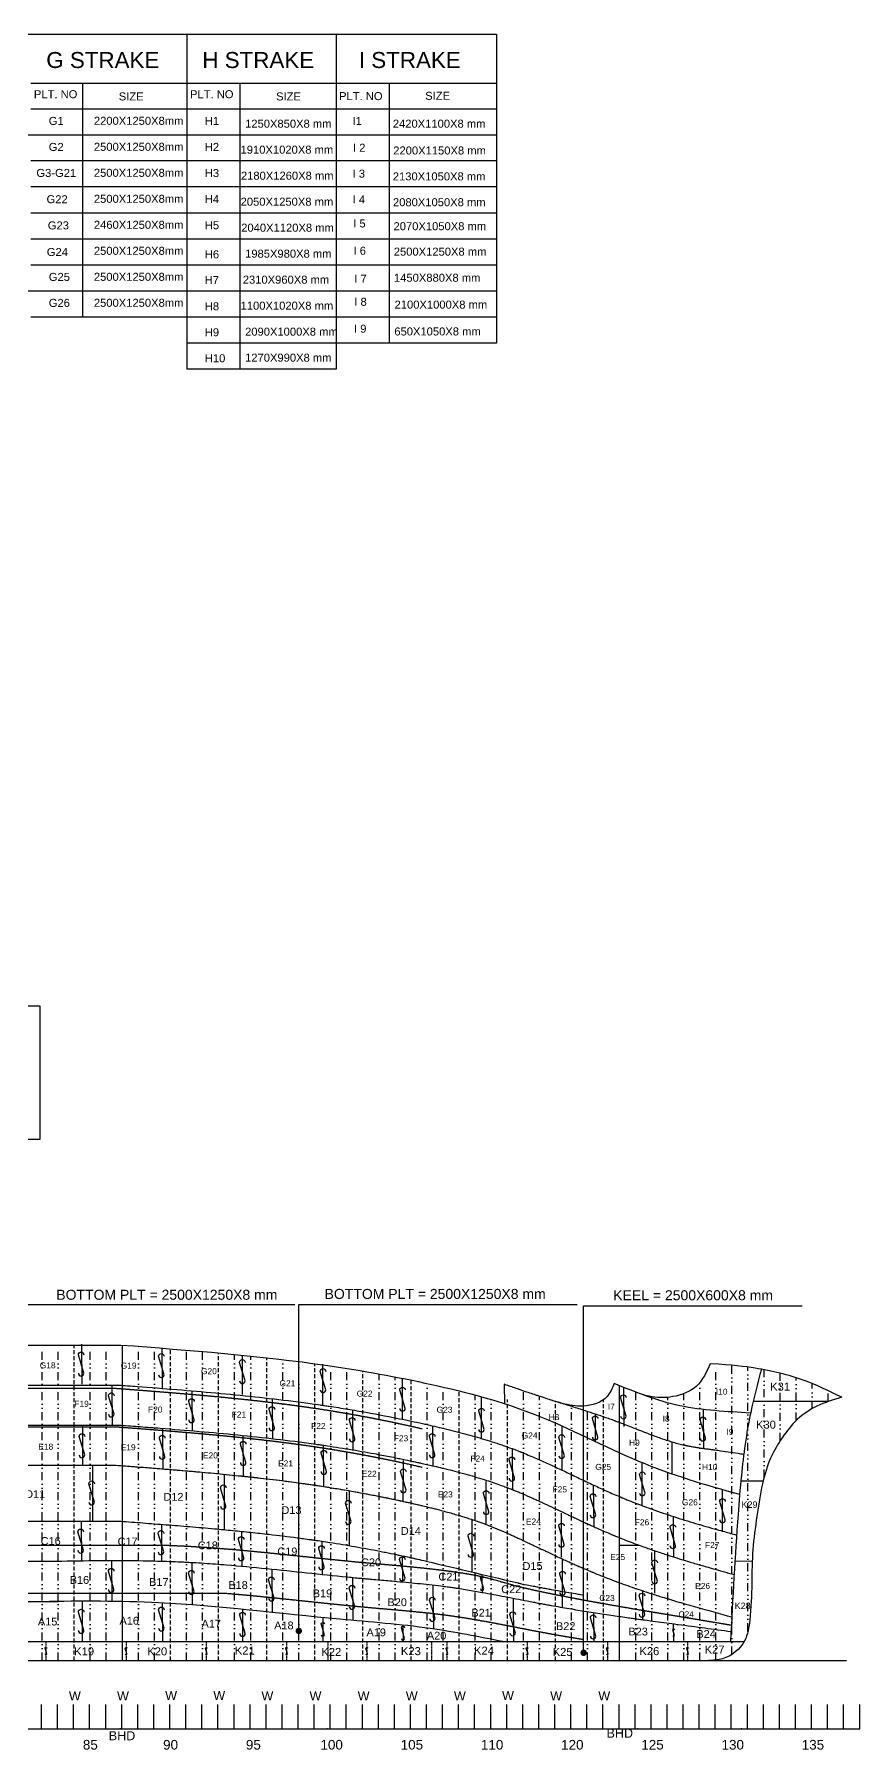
# Model space of a CAD drawing. Header units: millimetres. Extents: x 29415 to 99691, y 11694 to 66770.
# Drawn here: x 73967 to 99691, y 11694 to 65196 of the extents above; entities that cross this region are included whole.
import ezdxf

# ---------------------------------------------------------------- set-up
doc = ezdxf.new("R2010")
doc.units = ezdxf.units.MM
doc.header["$LTSCALE"] = 5
doc.header["$MEASUREMENT"] = 0
doc.linetypes.add('DIVIDE', pattern=[1.25, 0.5, -0.25, 0, -0.25, 0, -0.25])
doc.linetypes.add('HIDDEN', pattern=[0.375, 0.25, -0.125])
for name, color, linetype in [('BHD', 12, 'Continuous'), ('Dim', 7, 'Continuous'), ('frame', 150, 'Continuous'), ('Keelson and Stringer', 200, 'Continuous'), ('Plate', 3, 'Continuous'), ('Webframe', 6, 'HIDDEN'), ('Welding Lines', 4, 'Continuous')]:
    doc.layers.add(name, color=color, linetype=linetype)
doc.styles.get("Standard").update_dxf_attribs({"font": 'arial.ttf'})
doc.dimstyles.get("Standard").update_dxf_attribs({"dimtxt": 150, "dimasz": 0.18, "dimexe": 0.18, "dimexo": 0.0625, "dimgap": 0.09, "dimtad": 0, "dimtih": 1, "dimtoh": 1, "dimdec": 4, "dimzin": 0, "dimdsep": 46, "dimtxsty": 'Standard', "dimcen": 0.09, "dimadec": 0, "dimazin": 0, "dimtfac": 1, "dimtdec": 4, "dimtofl": 0, "dimtmove": 0, "dimatfit": 3, "dimfxl": 1, "dimtolj": 1, "dimtzin": 0, "dimarcsym": 0})

msp = doc.modelspace()

# ---------------------------------------------------------------- linework, layer by layer
at = {"color": 3, "linetype": 'HIDDEN'}
msp.add_line((50839, 16321), (74710, 16321), dxfattribs=at)
at = {"color": 7, "true_color": 0xffffff}
for p, q in [((74191, 12349), (74191, 13108)), ((74691, 12349), (74691, 13108)), ((75191, 12349), (75191, 13108)), ((75691, 12349), (75691, 13108)), ((76191, 12349), (76191, 13108)), ((76691, 12349), (76691, 13108)), ((77191, 12349), (77191, 13108)), ((77691, 12349), (77691, 13108)), ((78191, 12349), (78191, 13108)), ((78691, 12349), (78691, 13108)), ((79191, 12349), (79191, 13108)), ((79691, 12349), (79691, 13108)), ((80191, 12349), (80191, 13108)), ((80691, 12349), (80691, 13108)), ((81191, 12349), (81191, 13108)), ((81691, 12349), (81691, 13108)), ((82191, 12349), (82191, 13108)), ((82691, 12349), (82691, 13108)), ((83191, 12349), (83191, 13108)), ((83691, 12349), (83691, 13108)), ((84191, 12349), (84191, 13108)), ((84691, 12349), (84691, 13108)), ((85191, 12349), (85191, 13108)), ((85691, 12349), (85691, 13108)), ((86191, 12349), (86191, 13108)), ((86691, 12349), (86691, 13108)), ((87191, 12349), (87191, 13108)), ((87691, 12349), (87691, 13108)), ((88191, 12349), (88191, 13108)), ((88691, 12349), (88691, 13108)), ((89191, 12349), (89191, 13108)), ((89691, 12349), (89691, 13108)), ((90191, 12349), (90191, 13108)), ((90691, 12349), (90691, 13108)), ((91191, 12349), (91191, 13108)), ((91691, 12349), (91691, 13108)), ((92191, 12349), (92191, 13108)), ((92691, 12349), (92691, 13108)), ((93191, 12349), (93191, 13108)), ((93691, 12349), (93691, 13108)), ((94191, 12349), (94191, 13108)), ((94691, 12349), (94691, 13108)), ((95191, 12349), (95191, 13108)), ((95691, 12349), (95691, 13108)), ((96191, 12349), (96191, 13108)), ((96691, 12349), (96691, 13108)), ((97191, 12349), (97191, 13108)), ((97691, 12349), (97691, 13108)), ((98191, 12349), (98191, 13108)), ((98691, 12349), (98691, 13108)), ((99191, 12349), (99191, 13108)), ((99691, 12349), (99691, 13108)), ((30191, 12349), (99691, 12349))]:
    msp.add_line(p, q, dxfattribs=at)
for p in [(76640, 12349), (83095, 12349), (92777, 12349), (96005, 12349)]:
    msp.add_point(p, dxfattribs=at)
at = {"layer": 'BHD', "ltscale": 100}
for p, q in [((76710, 14471), (76710, 24312)), ((92210, 14471), (92210, 23048))]:
    msp.add_line(p, q, dxfattribs=at)
at = {"layer": 'Dim', "linetype": 'ByBlock', "ltscale": 5}
for p, q in [((41503, 65196), (88033, 65196)), ((78719, 65196), (78719, 54757)), ((78719, 65196), (78719, 60434)), ((83376, 65196), (83376, 56379)), ((83376, 65196), (83376, 54757)), ((83376, 65196), (83376, 60434)), ((83376, 65196), (88367, 65196)), ((88367, 65196), (88373, 55568)), ((73856, 63677), (78719, 63677)), ((75470, 63677), (75470, 56379)), ((78719, 63677), (88368, 63677)), ((80373, 63677), (80373, 54757)), ((85030, 63677), (85030, 55568)), ((78719, 62866), (73856, 62866)), ((88368, 62866), (78719, 62866)), ((88369, 62055), (69199, 62055)), ((78719, 61245), (73856, 61245)), ((88369, 61245), (78719, 61245)), ((78719, 60434), (73856, 60434)), ((88370, 60434), (78719, 60434)), ((78719, 59623), (73856, 59623)), ((88370, 59623), (78719, 59623)), ((78719, 58812), (73856, 58812)), ((88371, 58812), (78719, 58812)), ((78719, 58001), (73856, 58001)), ((88371, 58001), (78719, 58001)), ((88372, 57190), (69199, 57190)), ((78719, 56379), (73856, 56379)), ((88372, 56379), (78719, 56379)), ((88373, 55568), (78719, 55568)), ((83376, 54757), (78719, 54757))]:
    msp.add_line(p, q, dxfattribs=at)
at = {"layer": 'Dim'}
msp.add_lwpolyline([(67102, 30734), (74146, 30734), (74146, 34888), (67102, 34888)], close=True, dxfattribs=at)
at = {"layer": 'frame', "linetype": 'DIVIDE', "ltscale": 100}
for p, q in [((74210, 14471), (74210, 24316)), ((74710, 14471), (74710, 24316)), ((75710, 14471), (75710, 24316)), ((76210, 14471), (76210, 24316)), ((77210, 14471), (77210, 24274)), ((77710, 14471), (77710, 24236)), ((78710, 14471), (78710, 24156)), ((79210, 14471), (79210, 24113)), ((80210, 14471), (80210, 24022)), ((80710, 14471), (80710, 23972)), ((81710, 14471), (81710, 23861)), ((82210, 14471), (82210, 23800)), ((83210, 14471), (83210, 23662)), ((83710, 14471), (83710, 23585)), ((95210, 14471), (95210, 23718)), ((95710, 14663), (95710, 23682)), ((96210, 15385), (96210, 23627)), ((96710, 20185), (96710, 23545)), ((84710, 14471), (84710, 23415)), ((85210, 14471), (85210, 23321)), ((86210, 14471), (86210, 23115)), ((94710, 14471), (94710, 23148)), ((97210, 21322), (97210, 23437)), ((97710, 21960), (97710, 23295)), ((98210, 22329), (98210, 23112)), ((86710, 14471), (86710, 23003)), ((87710, 14471), (87710, 22755)), ((88210, 14471), (88210, 22614)), ((89210, 14471), (89210, 22885)), ((89710, 14471), (89710, 22715)), ((90710, 14471), (90710, 22554)), ((92710, 14471), (92710, 22847)), ((93210, 14471), (93210, 22702)), ((93710, 14471), (93710, 22685)), ((94210, 14471), (94210, 22799)), ((98710, 22549), (98710, 22891)), ((91210, 14471), (91210, 22423))]:
    msp.add_line(p, q, dxfattribs=at)
at = {"layer": 'frame', "linetype": 'DIVIDE'}
for p, q in [((74327, 15071), (74327, 14471)), ((76827, 15071), (76827, 14471)), ((79327, 15071), (79327, 14471)), ((81827, 15071), (81827, 14471)), ((83114, 15071), (83114, 14471)), ((84327, 15071), (84327, 14471)), ((86341, 15071), (86341, 14471)), ((86827, 15071), (86827, 14471)), ((89327, 15071), (89327, 14471)), ((91827, 15071), (91827, 14471)), ((94327, 15071), (94327, 14471))]:
    msp.add_line(p, q, dxfattribs=at)
at = {"layer": 'Keelson and Stringer', "linetype": 'HIDDEN'}
for p, q in [((50839, 22966), (76517, 22966)), ((50839, 21766), (76517, 21766)), ((41156, 18071), (78077, 18071)), ((41156, 16571), (79977, 16571))]:
    msp.add_line(p, q, dxfattribs=at)
for points, knots in [([(76517, 22966), (76709, 22951), (76900, 22937), (77328, 22904), (77564, 22886), (78034, 22848), (78269, 22829), (78762, 22788), (79022, 22766), (79538, 22719), (79794, 22695), (80304, 22644), (80558, 22618), (80944, 22575), (81077, 22560), (81344, 22528), (81477, 22512), (81809, 22471), (82008, 22445), (82287, 22406), (82367, 22395), (82527, 22372), (82607, 22360), (82767, 22337), (82847, 22325), (83086, 22288), (83245, 22262), (83707, 22185), (84008, 22132), (84376, 22063), (84442, 22050), (84640, 22011), (84772, 21985), (84949, 21949), (84993, 21940), (85127, 21912), (85216, 21893), (85349, 21865), (85393, 21855), (85464, 21840), (85491, 21834), (85533, 21825), (85548, 21821), (85602, 21809), (85641, 21801), (85720, 21783), (85759, 21774), (85884, 21746), (85969, 21726), (86053, 21706)], [142.090261, 142.090261, 142.090261, 142.090261, 719.789115, 719.789115, 1439.57823, 1439.57823, 2159.367345, 2159.367345, 2965.600315, 2965.600315, 3771.833286, 3771.833286, 4578.066256, 4578.066256, 5007.261547, 5007.261547, 5436.456837, 5436.456837, 6085.753688, 6085.753688, 6349.34364, 6349.34364, 6612.933593, 6612.933593, 6876.523545, 6876.523545, 7403.70345, 7403.70345, 8405.137642, 8405.137642, 8625.4585, 8625.4585, 9066.100216, 9066.100216, 9214.874784, 9214.874784, 9512.423922, 9512.423922, 9659.145731, 9659.145731, 9750.837348, 9750.837348, 9799.482292, 9799.482292, 9932.898391, 9932.898391, 10066.314491, 10066.314491, 10358.320004, 10358.320004, 10358.320004, 10358.320004]), ([(76517, 21766), (76709, 21751), (76900, 21737), (77328, 21704), (77564, 21686), (78034, 21648), (78269, 21629), (78762, 21588), (79022, 21566), (79538, 21519), (79794, 21495), (80304, 21444), (80558, 21418), (80944, 21375), (81077, 21360), (81344, 21328), (81477, 21312), (81809, 21271), (82008, 21245), (82287, 21206), (82367, 21195), (82527, 21172), (82607, 21160), (82767, 21137), (82847, 21125), (83086, 21088), (83245, 21062), (83707, 20985), (84008, 20932), (84376, 20863), (84442, 20850), (84640, 20811), (84772, 20785), (84949, 20749), (84993, 20740), (85127, 20712), (85216, 20693), (85349, 20665), (85393, 20655), (85464, 20640), (85491, 20634), (85533, 20625), (85548, 20621), (85602, 20609), (85641, 20601), (85720, 20583), (85759, 20574), (85884, 20546), (85969, 20526), (86053, 20506)], [142.090261, 142.090261, 142.090261, 142.090261, 719.789115, 719.789115, 1439.57823, 1439.57823, 2159.367345, 2159.367345, 2965.600315, 2965.600315, 3771.833286, 3771.833286, 4578.066256, 4578.066256, 5007.261547, 5007.261547, 5436.456837, 5436.456837, 6085.753688, 6085.753688, 6349.34364, 6349.34364, 6612.933593, 6612.933593, 6876.523545, 6876.523545, 7403.70345, 7403.70345, 8405.137642, 8405.137642, 8625.4585, 8625.4585, 9066.100216, 9066.100216, 9214.874784, 9214.874784, 9512.423922, 9512.423922, 9659.145731, 9659.145731, 9750.837348, 9750.837348, 9799.482292, 9799.482292, 9932.898391, 9932.898391, 10066.314491, 10066.314491, 10358.320004, 10358.320004, 10358.320004, 10358.320004]), ([(78077, 18071), (78203, 18066), (78329, 18061), (78492, 18054), (78530, 18052), (78597, 18049), (78626, 18048), (78684, 18045), (78713, 18043), (78800, 18039), (78858, 18036), (79032, 18026), (79147, 18018), (79495, 17995), (79727, 17977), (80375, 17924), (80792, 17884), (81626, 17800), (82045, 17756), (82883, 17667), (83303, 17623), (83806, 17573), (83887, 17565), (84035, 17551), (84100, 17545), (84187, 17537), (84208, 17535), (84250, 17531), (84271, 17529), (84335, 17524), (84377, 17520), (84504, 17508), (84588, 17501), (84841, 17479), (85009, 17464), (85423, 17428), (85668, 17405), (86156, 17356), (86398, 17330), (86703, 17292), (86767, 17284), (86886, 17268), (86941, 17260), (87015, 17250), (87186, 17225), (87073, 17241), (87093, 17239), (87137, 17232), (87161, 17228), (87186, 17225), (87186, 17225), (87186, 17225), (87186, 17225), (87615, 17160), (88045, 17095), (89788, 16552), (94069, 15854), (95692, 15581)], [33097.751103, 33097.751103, 33097.751103, 33097.751103, 33489.267192, 33489.267192, 33608.048804, 33608.048804, 33698.346215, 33698.346215, 33788.643626, 33788.643626, 33969.238448, 33969.238448, 34330.428092, 34330.428092, 35052.80738, 35052.80738, 36346.975578, 36346.975578, 37641.143777, 37641.143777, 38935.311976, 38935.311976, 39186.723138, 39186.723138, 39387.444756, 39387.444756, 39452.341046, 39452.341046, 39517.237335, 39517.237335, 39647.029914, 39647.029914, 39906.615071, 39906.615071, 40425.785386, 40425.785386, 41186.481395, 41186.481395, 41947.177404, 41947.177404, 42148.436563, 42148.436563, 42322.532002, 42322.532002, 42384.13565, 42384.13565, 42445.739298, 42445.739298, 42523.37881, 42523.37881, 42523.37881, 42523.378854, 42523.378854, 42523.378854, 43884.302124, 44965.476288, 45105.645225, 45105.645225, 45105.645225, 45105.645225]), ([(79977, 16571), (80387, 16537), (80798, 16498), (81626, 16414), (82045, 16370), (82883, 16281), (83303, 16237), (83806, 16187), (83887, 16179), (84035, 16165), (84100, 16159), (84187, 16151), (84208, 16149), (84250, 16145), (84271, 16143), (84335, 16137), (84377, 16134), (84504, 16122), (84588, 16115), (84841, 16093), (85009, 16078), (85423, 16042), (85668, 16019), (86156, 15970), (86398, 15944), (86703, 15906), (86767, 15898), (86886, 15882), (86941, 15874), (87015, 15864), (87035, 15861), (87073, 15855), (87093, 15852), (87151, 15844), (87190, 15838), (87307, 15820), (87384, 15808), (87618, 15770), (87774, 15742), (88162, 15673), (88394, 15629), (88860, 15539), (89093, 15493), (89391, 15435), (89455, 15423), (89567, 15401), (89615, 15392), (89711, 15374), (89758, 15365), (89829, 15352), (89852, 15348), (89897, 15339), (89920, 15335), (89989, 15322), (90035, 15314), (90172, 15289), (90264, 15273), (90539, 15225), (90722, 15194), (90966, 15153), (91027, 15143), (91088, 15134)], [35071.647615, 35071.647615, 35071.647615, 35071.647615, 36346.975578, 36346.975578, 37641.143777, 37641.143777, 38935.311976, 38935.311976, 39186.723138, 39186.723138, 39387.444756, 39387.444756, 39452.341046, 39452.341046, 39517.237335, 39517.237335, 39647.029914, 39647.029914, 39906.615071, 39906.615071, 40425.785386, 40425.785386, 41186.481395, 41186.481395, 41947.177404, 41947.177404, 42148.436563, 42148.436563, 42322.532002, 42322.532002, 42384.13565, 42384.13565, 42445.739298, 42445.739298, 42568.946594, 42568.946594, 42815.361187, 42815.361187, 43308.190373, 43308.190373, 44039.039069, 44039.039069, 44769.887765, 44769.887765, 44968.210625, 44968.210625, 45117.490689, 45117.490689, 45265.095173, 45265.095173, 45336.011195, 45336.011195, 45406.927217, 45406.927217, 45548.759261, 45548.759261, 45832.42335, 45832.42335, 46399.751527, 46399.751527, 46587.463585, 46587.463585, 46587.463585, 46587.463585])]:
    msp.add_open_spline(points, degree=3, knots=knots, dxfattribs=at)
at = {"layer": 'Keelson and Stringer', "color": 3}
msp.add_open_spline([(74210, 16321), (75422, 16339), (78522, 16358), (82542, 15819), (86138, 15563), (87819, 15223), (88572, 15077)], degree=3, knots=[29909.441592, 29909.441592, 29909.441592, 29909.441592, 33633.901924, 39444.147822, 42351.933315, 44708.065803, 44708.065803, 44708.065803, 44708.065803], dxfattribs=at)
at = {"layer": 'Plate'}
for p, q in [((50839, 24316), (76659, 24316)), ((50839, 23066), (76659, 23066)), ((50841, 23067), (74712, 23067)), ((98710, 22549), (96368, 22549)), ((50839, 21816), (76659, 21816)), ((50841, 21817), (74712, 21817)), ((50839, 20566), (76517, 20566)), ((96680, 20066), (95987, 20068)), ((50839, 18821), (76659, 18821)), ((92210, 18071), (92819, 18071)), ((50839, 17571), (74710, 17571)), ((96342, 17566), (95803, 17569)), ((41156, 15071), (96092, 15071)), ((41156, 14471), (99279, 14471))]:
    msp.add_line(p, q, dxfattribs=at)
at = {"layer": 'Plate', "ltscale": 100}
for p, q in [((88611, 23089), (88623, 22487)), ((75783, 18885), (75783, 18821))]:
    msp.add_line(p, q, dxfattribs=at)
at = {"layer": 'Plate'}
for points, knots in [([(76659, 24316), (78818, 24152), (82068, 23905), (86373, 23122), (89676, 22261), (92696, 20605), (94901, 19947), (95950, 19660)], [0, 0, 0, 0, 6486.631995, 9767.5603, 13128.0888, 16668.376324, 20024.59342, 20024.59342, 20024.59342, 20024.59342]), ([(99138, 22686), (98750, 22874), (97889, 23290), (96613, 23590), (95749, 23687), (95035, 23729)], [0, 0, 0, 0, 1292.269791, 2862.804966, 3898.672143, 3898.672143, 3898.672143, 3898.672143]), ([(99138, 22686), (98750, 22874), (97889, 23290), (96613, 23590), (95749, 23687), (95035, 23729)], [0, 0, 0, 0, 1292.269791, 2862.804966, 3898.672143, 3898.672143, 3898.672143, 3898.672143]), ([(96630, 23560), (96507, 23114), (96216, 22018), (96013, 20463), (95829, 18179), (95735, 16410), (95665, 15071)], [376.700765, 376.700765, 376.700765, 376.700765, 1762.974289, 3778.411513, 5065.684034, 9089.999296, 9089.999296, 9089.999296, 9089.999296]), ([(76564, 23070), (76770, 23054), (76975, 23038), (77590, 22991), (77999, 22960), (78814, 22893), (79220, 22858), (80030, 22784), (80433, 22745), (81237, 22659), (81638, 22612), (82147, 22548), (82257, 22533), (82453, 22507), (82539, 22495), (82708, 22472), (82789, 22460), (82919, 22441), (82967, 22434), (83062, 22420), (83110, 22413), (83254, 22391), (83350, 22377), (83637, 22331), (83828, 22300), (84401, 22202), (84782, 22132), (85289, 22031), (85415, 22006), (85599, 21967), (85658, 21955), (85833, 21918), (85949, 21893), (86091, 21862), (86116, 21856), (86166, 21845), (86191, 21839), (86266, 21823), (86316, 21811), (86465, 21777), (86564, 21754), (86877, 21679), (87090, 21626), (87512, 21514), (87720, 21456), (88131, 21333), (88334, 21268), (88589, 21180), (88643, 21161), (88805, 21104), (88913, 21064), (89035, 21017), (89051, 21011), (89078, 21000), (89089, 20996), (89109, 20988), (89117, 20985), (89135, 20978), (89144, 20974), (89170, 20964), (89187, 20957), (89240, 20936), (89275, 20921), (89380, 20878), (89451, 20848), (89645, 20765), (89770, 20710), (90020, 20596), (90146, 20538), (90401, 20419), (90529, 20358), (90789, 20235), (90920, 20173), (91184, 20048), (91318, 19985), (91589, 19859), (91726, 19797), (92004, 19674), (92145, 19613), (92298, 19549), (92307, 19545), (92337, 19533), (92356, 19525), (92416, 19500), (92457, 19484), (92578, 19435), (92658, 19403), (92901, 19310), (93063, 19250), (93449, 19111), (93674, 19035), (94124, 18890), (94348, 18820), (94796, 18686), (95020, 18622), (95321, 18537), (95400, 18515), (95478, 18494), (95478, 18494), (95478, 18494), (95478, 18494), (95604, 18459), (95730, 18424), (95855, 18389)], [0, 0, 0, 0, 617.523171, 617.523171, 1852.569512, 1852.569512, 3087.615853, 3087.615853, 4322.662195, 4322.662195, 5557.708536, 5557.708536, 5898.664638, 5898.664638, 6167.3802, 6167.3802, 6421.435893, 6421.435893, 6570.913972, 6570.913972, 6720.392051, 6720.392051, 7019.34821, 7019.34821, 7617.260527, 7617.260527, 8813.085161, 8813.085161, 9209.370296, 9209.370296, 9393.29432, 9393.29432, 9761.142369, 9761.142369, 9840.125209, 9840.125209, 9919.10805, 9919.10805, 10077.073731, 10077.073731, 10393.005094, 10393.005094, 11080.944641, 11080.944641, 11768.884189, 11768.884189, 12456.823736, 12456.823736, 12644.549144, 12644.549144, 13019.999959, 13019.999959, 13076.846371, 13076.846371, 13114.958539, 13114.958539, 13145.947186, 13145.947186, 13176.935832, 13176.935832, 13238.913126, 13238.913126, 13362.867713, 13362.867713, 13610.776888, 13610.776888, 14043.323853, 14043.323853, 14475.870817, 14475.870817, 14908.417782, 14908.417782, 15340.964747, 15340.964747, 15773.511712, 15773.511712, 16206.058677, 16206.058677, 16638.605642, 16638.605642, 16668.142926, 16668.142926, 16727.217494, 16727.217494, 16848.952734, 16848.952734, 17092.423214, 17092.423214, 17579.364175, 17579.364175, 18255.510713, 18255.510713, 18931.657251, 18931.657251, 19607.803789, 19607.803789, 19846.139752, 19846.139752, 19846.139752, 19846.139775, 19846.139775, 19846.139775, 20228.774364, 20228.774364, 20228.774364, 20228.774364]), ([(96078, 20904), (96019, 20912), (95960, 20920), (95799, 20944), (95695, 20959), (95486, 20990), (95380, 21005), (95241, 21025), (95209, 21030), (95162, 21036), (95147, 21038), (95126, 21041), (95120, 21042), (95102, 21045), (95090, 21046), (95065, 21050), (95053, 21051), (95017, 21056), (94993, 21059), (94922, 21069), (94875, 21075), (94784, 21088), (94740, 21094), (94652, 21107), (94609, 21113), (94526, 21127), (94485, 21133), (94405, 21147), (94366, 21155), (94319, 21164), (94309, 21166), (94296, 21169), (94293, 21170), (94286, 21171), (94283, 21172), (94273, 21174), (94266, 21175), (94246, 21180), (94232, 21183), (94192, 21192), (94164, 21198), (94082, 21218), (94027, 21233), (93915, 21264), (93859, 21281), (93745, 21316), (93687, 21335), (93571, 21374), (93512, 21394), (93393, 21437), (93333, 21459), (93192, 21511), (93110, 21543), (92944, 21607), (92860, 21640), (92689, 21708), (92602, 21742), (92426, 21811), (92337, 21845), (92217, 21891), (92187, 21902), (92141, 21920), (92123, 21926), (92099, 21935), (92092, 21937), (92079, 21942), (92072, 21945), (92051, 21952), (92038, 21957), (91997, 21972), (91970, 21982), (91889, 22011), (91835, 22030), (91674, 22086), (91566, 22123), (91353, 22193), (91247, 22228), (91002, 22306), (90864, 22350), (90589, 22436), (90454, 22478), (90184, 22562), (90051, 22604), (89881, 22659), (89842, 22672), (89781, 22692), (89759, 22699), (89722, 22711), (89707, 22716), (89676, 22727), (89660, 22732), (89614, 22747), (89583, 22758), (89489, 22789), (89427, 22810), (89252, 22870), (89139, 22909), (88911, 22988), (88795, 23027), (88655, 23075), (88632, 23082), (88609, 23090)], [717.585594, 717.585594, 717.585594, 717.585594, 903.232682, 903.232682, 1220.177942, 1220.177942, 1537.123202, 1537.123202, 1630.531123, 1630.531123, 1674.279373, 1674.279373, 1692.151072, 1692.151072, 1727.89447, 1727.89447, 1763.637868, 1763.637868, 1835.124664, 1835.124664, 1978.098256, 1978.098256, 2121.071847, 2121.071847, 2264.045439, 2264.045439, 2407.019031, 2407.019031, 2549.992623, 2549.992623, 2586.464387, 2586.464387, 2599.376558, 2599.376558, 2612.288729, 2612.288729, 2638.11307, 2638.11307, 2689.761753, 2689.761753, 2793.059119, 2793.059119, 2999.653851, 2999.653851, 3206.248583, 3206.248583, 3412.843315, 3412.843315, 3619.438047, 3619.438047, 3826.032779, 3826.032779, 4101.653982, 4101.653982, 4377.275184, 4377.275184, 4652.896386, 4652.896386, 4928.517588, 4928.517588, 5016.957734, 5016.957734, 5069.034605, 5069.034605, 5089.267555, 5089.267555, 5109.500505, 5109.500505, 5149.966406, 5149.966406, 5230.898207, 5230.898207, 5392.761809, 5392.761809, 5716.489013, 5716.489013, 6040.216217, 6040.216217, 6468.148945, 6468.148945, 6896.081673, 6896.081673, 7324.014401, 7324.014401, 7450.633048, 7450.633048, 7522.505222, 7522.505222, 7573.224779, 7573.224779, 7623.944336, 7623.944336, 7725.383451, 7725.383451, 7928.261679, 7928.261679, 8287.492767, 8287.492767, 8646.723854, 8646.723854, 8717.420308, 8717.420308, 8717.420308, 8717.420308]), ([(96288, 22190), (95545, 22243), (94077, 22294), (92707, 22839), (92038, 23120)], [1417.863682, 1417.863682, 1417.863682, 1417.863682, 3636.435723, 5798.124949, 5798.124949, 5798.124949, 5798.124949]), ([(76659, 21816), (76865, 21800), (77070, 21785), (77480, 21753), (77685, 21738), (78296, 21690), (78702, 21657), (79508, 21587), (79909, 21551), (80705, 21472), (81101, 21430), (81887, 21338), (82277, 21289), (82723, 21227), (82782, 21218), (82891, 21203), (82941, 21195), (83122, 21169), (83253, 21149), (83516, 21108), (83646, 21087), (84039, 21022), (84300, 20976), (84640, 20913), (84720, 20898), (84959, 20853), (85118, 20822), (85331, 20778), (85385, 20767), (85548, 20734), (85656, 20711), (85812, 20677), (85859, 20667), (85926, 20652), (85946, 20648), (85982, 20640), (85998, 20637), (86044, 20627), (86075, 20620), (86136, 20606), (86167, 20599), (86259, 20578), (86320, 20564), (86540, 20513), (86698, 20475), (86952, 20412), (87049, 20387), (87250, 20334), (87354, 20305), (87561, 20247), (87663, 20218), (87865, 20157), (87965, 20126), (88219, 20044), (88372, 19992), (88547, 19929), (88572, 19920), (88646, 19892), (88695, 19874), (88764, 19847), (88784, 19840), (88813, 19828), (88821, 19825), (88838, 19819), (88846, 19815), (88863, 19809), (88871, 19806), (88887, 19799), (88895, 19796), (88920, 19786), (88937, 19779), (88997, 19755), (89042, 19736), (89123, 19702), (89160, 19687), (89231, 19656), (89265, 19642), (89334, 19612), (89368, 19597), (89447, 19562), (89492, 19542), (89576, 19504), (89616, 19486), (89696, 19449), (89737, 19430), (89830, 19387), (89882, 19363), (90035, 19291), (90137, 19243), (90298, 19167), (90356, 19140), (90472, 19084), (90531, 19056), (90630, 19009), (90671, 18990), (90753, 18951), (90794, 18932), (90918, 18874), (91001, 18834), (91134, 18773), (91181, 18751), (91278, 18707), (91326, 18685), (91426, 18640), (91477, 18617), (91589, 18567), (91650, 18540), (91773, 18487), (91835, 18460), (91925, 18422), (91952, 18410), (91991, 18394), (92002, 18390), (92024, 18381), (92035, 18376), (92057, 18367), (92068, 18362), (92101, 18349), (92123, 18340), (92214, 18303), (92283, 18275), (92519, 18182), (92686, 18119), (92981, 18011), (93109, 17966), (93365, 17878), (93493, 17835), (93720, 17760), (93820, 17728), (94019, 17665), (94118, 17635), (94343, 17566), (94469, 17529), (94719, 17455), (94843, 17419), (95008, 17373), (95049, 17361), (95090, 17350), (95090, 17350), (95090, 17350), (95090, 17350), (95320, 17285), (95549, 17221), (95779, 17156)], [0, 0, 0, 0, 619.054172, 619.054172, 1238.108345, 1238.108345, 2476.21669, 2476.21669, 3714.325035, 3714.325035, 4952.43338, 4952.43338, 6190.541725, 6190.541725, 6378.766588, 6378.766588, 6538.870755, 6538.870755, 6959.734818, 6959.734818, 7380.598881, 7380.598881, 8222.327007, 8222.327007, 8479.413782, 8479.413782, 8993.587334, 8993.587334, 9169.378199, 9169.378199, 9520.959931, 9520.959931, 9674.668381, 9674.668381, 9739.629004, 9739.629004, 9790.436685, 9790.436685, 9890.733282, 9890.733282, 9991.029879, 9991.029879, 10191.623072, 10191.623072, 10720.671821, 10720.671821, 11051.967951, 11051.967951, 11415.183117, 11415.183117, 11778.398282, 11778.398282, 12141.613447, 12141.613447, 12714.795258, 12714.795258, 12809.664193, 12809.664193, 12999.402065, 12999.402065, 13079.023, 13079.023, 13111.922144, 13111.922144, 13144.117152, 13144.117152, 13176.312161, 13176.312161, 13208.507169, 13208.507169, 13272.897185, 13272.897185, 13444.697071, 13444.697071, 13584.444687, 13584.444687, 13712.554447, 13712.554447, 13840.664207, 13840.664207, 14004.144239, 14004.144239, 14148.589248, 14148.589248, 14293.034258, 14293.034258, 14477.715733, 14477.715733, 14828.032874, 14828.032874, 15021.312737, 15021.312737, 15214.592601, 15214.592601, 15346.112581, 15346.112581, 15477.63256, 15477.63256, 15740.67252, 15740.67252, 15887.54193, 15887.54193, 16034.411339, 16034.411339, 16187.457745, 16187.457745, 16366.456708, 16366.456708, 16545.45567, 16545.45567, 16623.454305, 16623.454305, 16654.478338, 16654.478338, 16685.502372, 16685.502372, 16716.526405, 16716.526405, 16778.574472, 16778.574472, 16973.370581, 16973.370581, 17445.726781, 17445.726781, 17811.00585, 17811.00585, 18176.284918, 18176.284918, 18463.619742, 18463.619742, 18750.954566, 18750.954566, 19116.939401, 19116.939401, 19482.924237, 19482.924237, 19604.399366, 19604.399366, 19604.399366, 19604.399406, 19604.399406, 19604.399406, 20284.179098, 20284.179098, 20284.179098, 20284.179098]), ([(76517, 20566), (76675, 20554), (76833, 20542), (77158, 20517), (77324, 20504), (77733, 20472), (77975, 20453), (78457, 20414), (78697, 20394), (79174, 20352), (79411, 20331), (79910, 20283), (80173, 20257), (80693, 20203), (80952, 20174), (81467, 20114), (81722, 20082), (82079, 20035), (82182, 20021), (82338, 19999), (82391, 19992), (82496, 19977), (82548, 19969), (82653, 19954), (82705, 19946), (82809, 19930), (82861, 19922), (83017, 19898), (83121, 19882), (83433, 19831), (83640, 19796), (83939, 19743), (84031, 19727), (84305, 19676), (84488, 19641), (84739, 19592), (84808, 19578), (85016, 19536), (85154, 19507), (85337, 19467), (85383, 19457), (85457, 19441), (85486, 19435), (85530, 19425), (85545, 19422), (85590, 19412), (85620, 19405), (85717, 19384), (85785, 19368), (85926, 19336), (86000, 19319), (86145, 19284), (86217, 19266), (86331, 19238), (86373, 19228), (86457, 19207), (86498, 19196), (86608, 19168), (86677, 19150), (86812, 19113), (86878, 19095), (87009, 19058), (87073, 19039), (87197, 19003), (87257, 18985), (87362, 18952), (87408, 18938), (87515, 18904), (87576, 18884), (87698, 18843), (87758, 18823), (87862, 18786), (87906, 18770), (87967, 18748), (87985, 18741), (88055, 18715), (88106, 18696), (88166, 18673), (88174, 18669), (88189, 18664), (88195, 18661), (88220, 18651), (88237, 18644), (88272, 18630), (88290, 18623), (88340, 18603), (88373, 18589), (88440, 18561), (88474, 18547), (88544, 18517), (88579, 18502), (88651, 18471), (88687, 18455), (88761, 18422), (88798, 18405), (88873, 18371), (88911, 18354), (88988, 18319), (89026, 18301), (89102, 18266), (89138, 18249), (89204, 18219), (89233, 18205), (89292, 18177), (89322, 18164), (89401, 18126), (89451, 18103), (89563, 18050), (89625, 18020), (89741, 17965), (89793, 17940), (89884, 17897), (89922, 17879), (89989, 17847), (90017, 17834), (90074, 17807), (90102, 17794), (90193, 17751), (90257, 17721), (90372, 17668), (90423, 17644), (90527, 17596), (90580, 17572), (90686, 17524), (90740, 17500), (90832, 17458), (90871, 17441), (90949, 17407), (90988, 17390), (91104, 17340), (91181, 17307), (91282, 17264), (91305, 17254), (91336, 17241), (91343, 17238), (91357, 17233), (91364, 17230), (91385, 17221), (91400, 17215), (91443, 17197), (91472, 17185), (91559, 17150), (91617, 17127), (91771, 17066), (91867, 17029), (92058, 16956), (92153, 16921), (92343, 16852), (92437, 16818), (92720, 16719), (92907, 16656), (93218, 16555), (93343, 16515), (93555, 16449), (93642, 16423), (93815, 16370), (93901, 16344), (94159, 16268), (94329, 16219), (94524, 16164), (94551, 16157), (94579, 16149), (94579, 16149), (94579, 16149), (94579, 16149), (94954, 16044), (95330, 15938), (95705, 15833)], [142.089961, 142.089961, 142.089961, 142.089961, 619.415659, 619.415659, 1124.438325, 1124.438325, 1865.938795, 1865.938795, 2607.439264, 2607.439264, 3348.939734, 3348.939734, 4177.444995, 4177.444995, 5005.950255, 5005.950255, 5834.455516, 5834.455516, 6170.961797, 6170.961797, 6345.689016, 6345.689016, 6517.649694, 6517.649694, 6689.610373, 6689.610373, 6861.571052, 6861.571052, 7205.492409, 7205.492409, 7893.335124, 7893.335124, 8197.471208, 8197.471208, 8805.743374, 8805.743374, 9036.460475, 9036.460475, 9497.894675, 9497.894675, 9650.797107, 9650.797107, 9746.00117, 9746.00117, 9798.387477, 9798.387477, 9897.111461, 9897.111461, 10127.434734, 10127.434734, 10381.105523, 10381.105523, 10634.776312, 10634.776312, 10784.631466, 10784.631466, 10934.48662, 10934.48662, 11184.136362, 11184.136362, 11433.786105, 11433.786105, 11676.493684, 11676.493684, 11911.165413, 11911.165413, 12090.148677, 12090.148677, 12338.798838, 12338.798838, 12587.448998, 12587.448998, 12772.991941, 12772.991941, 12849.231072, 12849.231072, 13073.141985, 13073.141985, 13108.730537, 13108.730537, 13139.137096, 13139.137096, 13215.258018, 13215.258018, 13291.378939, 13291.378939, 13431.777615, 13431.777615, 13573.392535, 13573.392535, 13717.835112, 13717.835112, 13862.277688, 13862.277688, 14006.720264, 14006.720264, 14151.162841, 14151.162841, 14295.605417, 14295.605417, 14429.097695, 14429.097695, 14533.7305, 14533.7305, 14638.363304, 14638.363304, 14811.238483, 14811.238483, 15021.98932, 15021.98932, 15194.530351, 15194.530351, 15317.193862, 15317.193862, 15406.465728, 15406.465728, 15495.737594, 15495.737594, 15689.844425, 15689.844425, 15843.984812, 15843.984812, 15998.125199, 15998.125199, 16152.265586, 16152.265586, 16261.226446, 16261.226446, 16370.187306, 16370.187306, 16579.153851, 16579.153851, 16641.441379, 16641.441379, 16660.15994, 16660.15994, 16678.8785, 16678.8785, 16716.315621, 16716.315621, 16793.160559, 16793.160559, 16946.850436, 16946.850436, 17202.131301, 17202.131301, 17457.412166, 17457.412166, 17712.693031, 17712.693031, 18223.25476, 18223.25476, 18568.426721, 18568.426721, 18811.506753, 18811.506753, 19054.586785, 19054.586785, 19540.746848, 19540.746848, 19619.524982, 19619.524982, 19619.524982, 19619.525037, 19619.525037, 19619.525037, 20707.614494, 20707.614494, 20707.614494, 20707.614494]), ([(76517, 20566), (76709, 20551), (76900, 20537), (77328, 20504), (77564, 20486), (78034, 20448), (78269, 20429), (78762, 20388), (79022, 20366), (79538, 20319), (79794, 20295), (80304, 20244), (80558, 20218), (80944, 20175), (81077, 20160), (81344, 20128), (81477, 20112), (81809, 20071), (82008, 20045), (82287, 20006), (82367, 19995), (82527, 19972), (82607, 19960), (82767, 19937), (82847, 19925), (83086, 19888), (83245, 19862), (83707, 19785), (84008, 19732), (84376, 19663), (84442, 19650), (84640, 19611), (84772, 19585), (84949, 19549), (84993, 19540), (85127, 19512), (85216, 19493), (85349, 19465), (85393, 19455), (85464, 19440), (85491, 19434), (85533, 19425), (85548, 19421), (85602, 19409), (85641, 19401), (85720, 19383), (85759, 19374), (85884, 19346), (85969, 19326), (86053, 19306)], [142.090261, 142.090261, 142.090261, 142.090261, 719.789115, 719.789115, 1439.57823, 1439.57823, 2159.367345, 2159.367345, 2965.600315, 2965.600315, 3771.833286, 3771.833286, 4578.066256, 4578.066256, 5007.261547, 5007.261547, 5436.456837, 5436.456837, 6085.753688, 6085.753688, 6349.34364, 6349.34364, 6612.933593, 6612.933593, 6876.523545, 6876.523545, 7403.70345, 7403.70345, 8405.137642, 8405.137642, 8625.4585, 8625.4585, 9066.100216, 9066.100216, 9214.874784, 9214.874784, 9512.423922, 9512.423922, 9659.145731, 9659.145731, 9750.837348, 9750.837348, 9799.482292, 9799.482292, 9932.898391, 9932.898391, 10066.314491, 10066.314491, 10358.320004, 10358.320004, 10358.320004, 10358.320004]), ([(76659, 18821), (76889, 18803), (77119, 18786), (77593, 18749), (77838, 18730), (78324, 18692), (78566, 18672), (79067, 18630), (79325, 18608), (79773, 18567), (79964, 18549), (80343, 18512), (80532, 18493), (80907, 18454), (81093, 18433), (81576, 18378), (81870, 18342), (82227, 18295), (82292, 18286), (82432, 18267), (82506, 18257), (82615, 18242), (82649, 18237), (82766, 18220), (82849, 18208), (83015, 18183), (83098, 18170), (83441, 18117), (83701, 18074), (84218, 17983), (84477, 17936), (84793, 17874), (84851, 17862), (85025, 17827), (85142, 17804), (85301, 17770), (85343, 17761), (85443, 17740), (85501, 17728), (85587, 17709), (85616, 17703), (85662, 17693), (85678, 17689), (85712, 17681), (85729, 17678), (85762, 17670), (85779, 17666), (85829, 17655), (85862, 17648), (85992, 17618), (86086, 17596), (86180, 17574), (86181, 17574), (86181, 17574), (86181, 17574), (86181, 17574), (86181, 17574), (87184, 17336), (88187, 17098), (89189, 16860)], [0, 0, 0, 0, 692.485273, 692.485273, 1440.818662, 1440.818662, 2189.152051, 2189.152051, 2999.550172, 2999.550172, 3605.110271, 3605.110271, 4210.670369, 4210.670369, 4816.230468, 4816.230468, 5786.686599, 5786.686599, 6004.706463, 6004.706463, 6254.450044, 6254.450044, 6368.591953, 6368.591953, 6649.481087, 6649.481087, 6930.37022, 6930.37022, 7810.498054, 7810.498054, 8690.625887, 8690.625887, 8889.630989, 8889.630989, 9287.641192, 9287.641192, 9433.855018, 9433.855018, 9631.043205, 9631.043205, 9729.959543, 9729.959543, 9787.867497, 9787.867497, 9845.775451, 9845.775451, 9903.683404, 9903.683404, 10019.499312, 10019.499312, 10356.409172, 10356.409172, 10358.320004, 10358.320004, 10358.320004, 10358.320078, 10358.320078, 10358.320078, 13973.794014, 13973.794014, 13973.794014, 13973.794014]), ([(74316, 17571), (74428, 17573), (74540, 17574), (75104, 17584), (75556, 17591), (76457, 17597), (76907, 17596), (77477, 17587), (77600, 17584), (77966, 17575), (78211, 17567), (78492, 17555), (78530, 17553), (78597, 17550), (78626, 17548), (78684, 17545), (78713, 17544), (78800, 17539), (78858, 17536), (79032, 17526), (79147, 17519), (79495, 17495), (79727, 17478), (80375, 17424), (80792, 17385), (81626, 17301), (82045, 17256), (82883, 17167), (83303, 17123), (83806, 17074), (83887, 17066), (84035, 17052), (84100, 17045), (84187, 17037), (84208, 17035), (84250, 17032), (84271, 17030), (84335, 17024), (84377, 17020), (84504, 17009), (84588, 17001), (84841, 16979), (85009, 16965), (85423, 16928), (85668, 16906), (86156, 16857), (86398, 16830), (86703, 16792), (86767, 16784), (86886, 16768), (86941, 16761), (87015, 16750), (87035, 16747), (87073, 16742), (87093, 16739), (87151, 16730), (87190, 16724), (87307, 16707), (87384, 16694), (87618, 16656), (87774, 16629), (88162, 16559), (88394, 16515), (88860, 16425), (89093, 16379), (89391, 16321), (89455, 16309), (89567, 16288), (89615, 16278), (89711, 16260), (89758, 16251), (89829, 16238), (89852, 16234), (89897, 16225), (89920, 16221), (89989, 16209), (90035, 16200), (90172, 16175), (90264, 16159), (90539, 16111), (90722, 16080), (91273, 15989), (91640, 15933), (92168, 15855), (92329, 15832), (92543, 15801), (92595, 15794), (92704, 15779), (92761, 15771), (92874, 15755), (92931, 15748), (93101, 15725), (93214, 15709), (93554, 15664), (93780, 15634), (94017, 15602), (94028, 15601), (94039, 15600), (94039, 15600), (94039, 15600), (94039, 15600), (94586, 15527), (95134, 15454), (95681, 15381)], [29219.793579, 29219.793579, 29219.793579, 29219.793579, 29564.253202, 29564.253202, 30956.65388, 30956.65388, 32349.054559, 32349.054559, 32729.125436, 32729.125436, 33489.267192, 33489.267192, 33608.048804, 33608.048804, 33698.346215, 33698.346215, 33788.643626, 33788.643626, 33969.238448, 33969.238448, 34330.428092, 34330.428092, 35052.80738, 35052.80738, 36346.975578, 36346.975578, 37641.143777, 37641.143777, 38935.311976, 38935.311976, 39186.723138, 39186.723138, 39387.444756, 39387.444756, 39452.341046, 39452.341046, 39517.237335, 39517.237335, 39647.029914, 39647.029914, 39906.615071, 39906.615071, 40425.785386, 40425.785386, 41186.481395, 41186.481395, 41947.177404, 41947.177404, 42148.436563, 42148.436563, 42322.532002, 42322.532002, 42384.13565, 42384.13565, 42445.739298, 42445.739298, 42568.946594, 42568.946594, 42815.361187, 42815.361187, 43308.190373, 43308.190373, 44039.039069, 44039.039069, 44769.887765, 44769.887765, 44968.210625, 44968.210625, 45117.490689, 45117.490689, 45265.095173, 45265.095173, 45336.011195, 45336.011195, 45406.927217, 45406.927217, 45548.759261, 45548.759261, 45832.42335, 45832.42335, 46399.751527, 46399.751527, 47534.407881, 47534.407881, 48032.543576, 48032.543576, 48194.144612, 48194.144612, 48369.413937, 48369.413937, 48544.683262, 48544.683262, 48895.221913, 48895.221913, 49596.299213, 49596.299213, 49630.234635, 49630.234635, 49630.234635, 49630.23464, 49630.23464, 49630.23464, 51329.792878, 51329.792878, 51329.792878, 51329.792878]), ([(89043, 16889), (89138, 16870), (89233, 16852), (89391, 16821), (89455, 16809), (89567, 16787), (89615, 16778), (89711, 16760), (89758, 16751), (89829, 16738), (89852, 16734), (89897, 16725), (89920, 16721), (89989, 16708), (90035, 16700), (90172, 16675), (90264, 16659), (90539, 16611), (90722, 16580), (90966, 16539), (91027, 16530), (91088, 16520)], [44473.804185, 44473.804185, 44473.804185, 44473.804185, 44769.887765, 44769.887765, 44968.210625, 44968.210625, 45117.490689, 45117.490689, 45265.095173, 45265.095173, 45336.011195, 45336.011195, 45406.927217, 45406.927217, 45548.759261, 45548.759261, 45832.42335, 45832.42335, 46399.751527, 46399.751527, 46587.463585, 46587.463585, 46587.463585, 46587.463585])]:
    msp.add_open_spline(points, degree=3, knots=knots, dxfattribs=at)
for points in [[(95035, 23729), (94605, 23036), (93866, 22705), (93127, 22718), (92908, 22772)], [(92038, 23120), (91818, 22707), (91075, 22410), (90419, 22495), (90081, 22595)], [(99138, 22686), (98354, 22404), (97756, 22003), (97276, 21422), (96926, 20812), (96662, 19985), (96488, 18977), (96362, 17933), (96328, 16892), (96266, 15729), (96103, 15090), (95418, 14528), (94975, 14471)]]:
    msp.add_spline(points, degree=3, dxfattribs=at)
for points in [[(74316, 18070), (74323, 18070), (74330, 18070), (74337, 18071)], [(94039, 16099), (94039, 16099), (94039, 16099), (94039, 16099)], [(94039, 14713), (94039, 14713), (94039, 14713), (94039, 14713)]]:
    msp.add_open_spline(points, degree=3, dxfattribs=at)
at = {"layer": 'Webframe', "ltscale": 100}
for p, q in [((75210, 14471), (75210, 24316)), ((78210, 14471), (78210, 24196)), ((79710, 14471), (79710, 24069)), ((81210, 14471), (81210, 23918)), ((82710, 14471), (82710, 23733)), ((84210, 14471), (84210, 23503)), ((85710, 14471), (85710, 23221)), ((87210, 14471), (87210, 22884)), ((88710, 14471), (88710, 22614)), ((90210, 14471), (90210, 22554)), ((91710, 14471), (91710, 22609))]:
    msp.add_line(p, q, dxfattribs=at)
at = {"layer": 'Welding Lines', "ltscale": 100}
for p, q in [((75458, 23093), (75449, 24343)), ((77959, 22962), (77950, 24217)), ((80460, 22773), (80452, 23998)), ((82963, 22451), (82954, 23717)), ((76399, 21818), (76388, 23066)), ((85439, 21988), (85446, 23265)), ((78901, 21631), (78890, 22886)), ((81403, 21380), (81392, 22640)), ((87901, 21381), (87901, 22702)), ((92333, 22997), (92343, 21775)), ((83906, 21044), (83895, 22288)), ((91461, 21300), (91453, 22160)), ((94811, 22305), (94821, 21083)), ((75483, 20545), (75475, 21795)), ((77984, 20452), (77975, 21697)), ((80486, 20225), (80477, 21477)), ((86400, 20546), (86389, 21795)), ((90416, 20409), (90416, 21789)), ((82988, 19903), (82979, 21169)), ((88885, 19800), (88874, 21078)), ((93836, 21288), (93836, 20302)), ((75783, 20566), (75783, 18885)), ((85465, 19440), (85472, 20717)), ((92917, 19325), (92917, 20646)), ((79882, 20282), (79882, 18553)), ((88049, 18740), (88049, 20062)), ((91411, 18647), (91399, 19947)), ((95417, 18488), (95417, 19809)), ((83783, 19771), (83783, 18059)), ((75446, 17571), (75437, 18821)), ((87598, 18876), (87598, 17256)), ((90397, 17694), (90397, 19074)), ((93901, 17703), (93890, 18965)), ((77946, 17575), (77938, 18722)), ((80447, 17416), (80439, 18502)), ((82949, 17161), (82941, 18194)), ((85450, 16925), (85445, 17740)), ((93303, 17475), (93303, 17899)), ((93303, 16579), (93303, 17899)), ((76396, 16348), (76385, 17595)), ((78898, 16222), (78886, 17532)), ((81390, 15985), (81378, 17325)), ((87932, 16601), (87928, 17159)), ((90431, 16130), (90428, 17642)), ((83909, 15734), (83891, 17065)), ((86414, 15468), (86401, 16829)), ((92932, 15748), (92930, 16649)), ((75454, 16319), (75458, 15071)), ((77954, 16282), (77958, 15071)), ((80455, 16082), (80458, 15071)), ((88909, 15071), (88897, 16417)), ((82956, 15822), (82958, 15071)), ((85456, 15589), (85458, 15071)), ((91414, 15071), (91406, 15970)), ((93898, 15071), (93893, 15619))]:
    msp.add_line(p, q, dxfattribs=at)
at = {"layer": 'Welding Lines'}
for points in [[(75339, 23436, 1), (75511, 23436), (75339, 24010, -1), (75511, 24010)], [(77840, 23389, 1), (78012, 23389), (77840, 23963, -1), (78012, 23963)], [(80364, 23199, 1), (80536, 23199), (80364, 23774, -1), (80536, 23774)], [(82878, 22917, 1), (83050, 22917), (82878, 23492, -1), (83050, 23492)], [(76279, 22160, 1), (76451, 22160), (76279, 22734, -1), (76451, 22734)], [(78781, 21980, 1), (78953, 21980), (78781, 22554, -1), (78953, 22554)], [(85357, 22339, 1), (85529, 22339), (85357, 22914, -1), (85529, 22914)], [(92241, 22101, 1), (92413, 22101), (92241, 22676, -1), (92413, 22676)], [(81283, 21731, 1), (81456, 21731), (81283, 22306, -1), (81456, 22306)], [(83787, 21387, 1), (83959, 21387), (83787, 21962, -1), (83959, 21962)], [(87816, 21684, 1), (87988, 21684), (87816, 22259, -1), (87988, 22259)], [(91360, 21445, 1), (91532, 21445), (91360, 22020, -1), (91532, 22020)], [(94719, 21409, 1), (94891, 21409), (94719, 21984, -1), (94891, 21984)], [(75365, 20888, 1), (75537, 20888), (75365, 21462, -1), (75537, 21462)], [(77865, 20841, 1), (78037, 20841), (77865, 21415, -1), (78037, 21415)], [(86281, 20891, 1), (86453, 20891), (86281, 21466, -1), (86453, 21466)], [(90316, 20861, 1), (90488, 20861), (90316, 21435, -1), (90488, 21435)], [(80390, 20651, 1), (80562, 20651), (80390, 21226, -1), (80562, 21226)], [(82904, 20369, 1), (83076, 20369), (82904, 20944, -1), (83076, 20944)], [(85382, 19791, 1), (85554, 19791), (85382, 20366, -1), (85554, 20366)], [(88765, 20160, 1), (88937, 20160), (88765, 20735, -1), (88937, 20735)], [(92831, 19698, 1), (93003, 19698), (92831, 20273, -1), (93003, 20273)], [(75669, 19415, 1), (75841, 19415), (75669, 19990, -1), (75841, 19990)], [(79768, 19289, 1), (79940, 19289), (79768, 19864, -1), (79940, 19864)], [(83669, 18809, 1), (83841, 18809), (83669, 19384, -1), (83841, 19384)], [(87963, 19114, 1), (88135, 19114), (87963, 19688, -1), (88135, 19688)], [(91291, 19018, 1), (91463, 19018), (91291, 19593, -1), (91463, 19593)], [(95331, 18861, 1), (95503, 18861), (95331, 19436, -1), (95503, 19436)], [(90310, 18097, 1), (90483, 18097), (90310, 18671, -1), (90483, 18671)], [(75327, 17913, 1), (75499, 17913), (75327, 18488, -1), (75499, 18488)], [(77827, 17866, 1), (78000, 17866), (77827, 18441, -1), (78000, 18441)], [(80329, 17677, 1), (80501, 17677), (80329, 18251, -1), (80501, 18251)], [(87484, 17784, 1), (87657, 17784), (87484, 18358, -1), (87657, 18358)], [(93782, 18055, 1), (93954, 18055), (93782, 18630, -1), (93954, 18630)], [(82831, 17395, 1), (83003, 17395), (82831, 17969, -1), (83003, 17969)], [(85347, 17047, 1), (85520, 17047), (85347, 17622, -1), (85520, 17622)], [(76277, 16689, 1), (76449, 16689), (76277, 17263, -1), (76449, 17263)], [(78777, 16626, 1), (78950, 16626), (78777, 17200, -1), (78950, 17200)], [(90343, 16599, 1), (90516, 16599), (90343, 17173, -1), (90516, 17173)], [(93217, 16952, 1), (93389, 16952), (93217, 17526, -1), (93389, 17526)], [(81270, 16419, 1), (81442, 16419), (81270, 16994, -1), (81442, 16994)], [(83783, 16159, 1), (83955, 16159), (83783, 16734, -1), (83955, 16734)], [(87870, 16709, 1), (87973, 16709), (87870, 17054, -1), (87973, 17054)], [(75342, 15412, 1), (75514, 15412), (75342, 15987, -1), (75514, 15987)], [(77842, 15484, 1), (78014, 15484), (77842, 16058, -1), (78014, 16058)], [(86285, 15786, 1), (86457, 15786), (86285, 16360, -1), (86457, 16360)], [(92818, 15916, 1), (92990, 15916), (92818, 16490, -1), (92990, 16490)], [(80370, 15318, 1), (80542, 15318), (80370, 15892, -1), (80542, 15892)], [(82907, 15278, 1), (83007, 15278), (82907, 15615, -1), (83007, 15615)], [(85407, 15162, 1), (85508, 15162), (85407, 15498, -1), (85508, 15498)], [(88791, 15332, 1), (88963, 15332), (88791, 15907, -1), (88963, 15907)], [(91297, 15236, 1), (91469, 15236), (91297, 15811, -1), (91469, 15811)], [(93869, 15256, 1), (93922, 15256), (93869, 15434, -1), (93922, 15434)], [(74301, 14680, 1), (74354, 14680), (74301, 14858, -1), (74354, 14858)], [(76801, 14680, 1), (76854, 14680), (76801, 14858, -1), (76854, 14858)], [(79301, 14680, 1), (79354, 14680), (79301, 14858, -1), (79354, 14858)], [(81801, 14680, 1), (81854, 14680), (81801, 14858, -1), (81854, 14858)], [(84301, 14680, 1), (84354, 14680), (84301, 14858, -1), (84354, 14858)], [(86801, 14680, 1), (86854, 14680), (86801, 14858, -1), (86854, 14858)], [(89301, 14680, 1), (89354, 14680), (89301, 14858, -1), (89354, 14858)], [(91801, 14680, 1), (91854, 14680), (91801, 14858, -1), (91854, 14858)], [(94301, 14680, 1), (94354, 14680), (94301, 14858, -1), (94354, 14858)]]:
    msp.add_lwpolyline(points, format="xyb", dxfattribs=at)

# ---------------------------------------------------------------- texts
at = {"color": 7, "true_color": 0xffffff, "attachment_point": 1}
for s, insert, char_height in [('W', (75046, 13510), 280), ('W', (76546, 13510), 280), ('W', (78046, 13522), 280), ('W', (79546, 13522), 280), ('W', (81046, 13510), 280), ('W', (82546, 13510), 280), ('W', (84046, 13510), 280), ('W', (85546, 13510), 280), ('W', (87046, 13510), 280), ('W', (88546, 13522), 280), ('W', (90046, 13510), 280), ('W', (91546, 13510), 280), ('BHD', (91802, 12349), 280), ('85', (75480, 11998), 300), ('BHD', (76288, 12269), 280), ('90', (77980, 11998), 300), ('95', (80561, 11998), 300), ('100', (82885, 11998), 300), ('105', (85385, 11998), 300), ('110', (87885, 11998), 300), ('120', (90385, 11998), 300), ('125', (92885, 11998), 300), ('130', (95385, 11998), 300), ('135', (97885, 11998), 300)]:
    msp.add_mtext(s, dxfattribs=dict(at, insert=insert, char_height=char_height))
at = {"layer": 'Dim', "linetype": 'ByBlock'}
for s, height, p in [('G STRAKE', 499.1, (74339, 64145)), ('H STRAKE', 499.1, (79203, 64145)), ('I STRAKE', 499.1, (84082, 64145)), ('PLT. NO', 249.6, (73954, 63203)), ('SIZE', 249.6, (76599, 63134)), ('PLT. NO', 249.6, (78818, 63203)), ('SIZE', 249.6, (81502, 63134)), ('PLT. NO', 249.6, (83465, 63144)), ('SIZE', 249.6, (86149, 63154)), ('G1', 249.6, (74417, 62370)), ('2200X1250X8mm', 249.56, (75823, 62374)), ('H1', 249.6, (79280, 62370)), ('I1', 249.6, (83885, 62370)), ('1250X850X8 mm', 249.56, (80536, 62284)), ('2420X1100X8 mm', 249.56, (85140, 62284)), ('G2', 249.6, (74417, 61559)), ('2500X1250X8mm', 249.56, (75823, 61563)), ('H2', 249.6, (79280, 61559)), ('1910X1020X8 mm', 249.56, (80395, 61473)), ('I 2', 249.6, (83899, 61534)), ('2200X1150X8 mm', 249.56, (85154, 61448)), ('G3-G21', 249.6, (74031, 60748)), ('2500X1250X8mm', 249.56, (75823, 60752)), ('H3', 249.6, (79280, 60744)), ('2180X1260X8 mm', 249.56, (80406, 60662)), ('I 3', 249.6, (83885, 60726)), ('2130X1050X8 mm', 249.56, (85140, 60640)), ('G22', 249.6, (74348, 59927)), ('2500X1250X8mm', 249.56, (75823, 59941)), ('H4', 249.6, (79280, 59933)), ('2050X1250X8 mm', 249.56, (80397, 59851)), ('I 4', 249.6, (83889, 59921)), ('2080X1050X8 mm', 249.56, (85145, 59835)), ('I 5', 249.6, (83906, 59172)), ('G23', 249.6, (74387, 59111)), ('2460X1250X8mm', 249.56, (75823, 59130)), ('H5', 249.6, (79280, 59117)), ('2040X1120X8 mm', 249.56, (80415, 59040)), ('2070X1050X8 mm', 249.56, (85162, 59086)), ('G24', 249.6, (74356, 58282)), ('2500X1250X8mm', 249.56, (75823, 58319)), ('H6', 249.6, (79280, 58210)), ('1985X980X8 mm', 249.56, (80536, 58230)), ('I 6', 249.6, (83915, 58322)), ('2500X1250X8 mm', 249.56, (85170, 58293)), ('    G25', 249.6, (74031, 57505)), ('2500X1250X8mm', 249.56, (75823, 57508)), ('H7', 249.6, (79275, 57406)), ('2310X960X8 mm', 249.56, (80464, 57419)), ('I 7', 249.6, (83940, 57451)), ('1450X880X8 mm', 249.56, (85176, 57479)), ('G26', 249.6, (74417, 56694)), ('2500X1250X8mm', 249.56, (75823, 56698)), ('H8', 249.6, (79280, 56589)), ('1100X1020X8 mm', 249.56, (80396, 56608)), ('I 8', 249.6, (83940, 56728)), ('2100X1000X8 mm', 249.56, (85195, 56641)), ('H9', 249.6, (79280, 55778)), ('2090X1000X8 mm', 249.56, (80536, 55797)), ('I 9', 249.6, (83931, 55890)), ('650X1050X8 mm', 249.56, (85187, 55804)), ('H10', 249.6, (79280, 54967)), ('1270X990X8 mm', 249.56, (80536, 54986))]:
    msp.add_text(s, height=height, dxfattribs=at).set_placement(p)
at = {"layer": 'Dim'}
for s, height, p in [('BOTTOM PLT = 2500X1250X8 mm', 312, (74652, 25727)), ('BOTTOM PLT = 2500X1250X8 mm', 312, (83014, 25753)), ('KEEL = 2500X600X8 mm', 312, (92011, 25712)), ('G18', 187.5, (74136, 23589)), ('G19', 187.5, (76659, 23580)), ('G20', 187.5, (79160, 23406)), ('G21', 187.5, (81608, 23029)), ('K31', 250, (96900, 22892)), ('F19', 187.5, (75212, 22388)), ('G22', 187.5, (84014, 22707)), ('I7', 187.5, (91841, 22303)), ('I10', 187.5, (95208, 22767)), ('F20', 187.5, (77510, 22209)), ('F21', 187.5, (80118, 22054)), ('G23', 187.5, (86505, 22204)), ('H8', 187.5, (89995, 21975)), ('I8', 187.5, (93550, 21928)), ('K30', 250, (96459, 21707)), ('F22', 187.5, (82594, 21697)), ('F23', 187.5, (85170, 21315)), ('G24', 187.5, (89157, 21400)), ('I9', 187.5, (95539, 21514)), ('E18', 187.5, (74091, 21052)), ('E19', 187.5, (76659, 21031)), ('E20', 187.5, (79222, 20778)), ('F24', 187.5, (87558, 20682)), ('H9', 187.5, (92503, 21177)), ('E21', 187.5, (81564, 20528)), ('E22', 187.5, (84172, 20207)), ('G25', 187.5, (91450, 20421)), ('H10', 187.5, (94775, 20413)), ('F25', 187.5, (90119, 19718)), ('D11', 243.8, (73682, 19543)), ('D12', 243.8, (77992, 19459)), ('D13', 243.8, (81669, 19045)), ('E23', 187.5, (86543, 19563)), ('G26', 187.5, (94151, 19316)), ('K29', 200, (96008, 19237)), ('E24', 187.5, (89287, 18717)), ('F26', 187.5, (92681, 18694)), ('C16', 243.8, (74164, 18080)), ('C17', 243.8, (76562, 18066)), ('C18', 243.8, (79062, 17944)), ('D14', 243.8, (85390, 18395)), ('C19', 243.8, (81541, 17755)), ('C20', 243.8, (84149, 17416)), ('E25', 187.5, (91915, 17608)), ('F27', 187.5, (94869, 17982)), ('C21', 243.8, (86561, 16969)), ('D15', 243.8, (89183, 17300)), ('B16', 243.8, (75069, 16866)), ('B17', 243.8, (77543, 16800)), ('B18', 243.8, (80013, 16708)), ('B19', 243.8, (82644, 16448)), ('C22', 243.8, (88519, 16578)), ('E26', 187.5, (94562, 16708)), ('B20', 243.8, (84974, 16171)), ('B21', 243.8, (87588, 15844)), ('C23', 187.5, (91576, 16331)), ('K28', 200, (95796, 16082)), ('A15', 243.8, (74078, 15568)), ('A16', 243.8, (76621, 15595)), ('A17', 243.8, (79178, 15501)), ('A18', 243.8, (81443, 15447)), ('B22', 243.8, (90226, 15426)), ('C24', 187.5, (94043, 15824)), ('A19', 243.8, (84320, 15231)), ('A20', 243.8, (86202, 15130)), ('B23', 243.8, (92483, 15257)), ('B24', 243.8, (94601, 15182)), ('K19', 250, (75209, 14636)), ('K20', 250, (77487, 14636)), ('K21', 250, (80216, 14662)), ('K22', 250, (82911, 14618)), ('K23', 250, (85392, 14643)), ('K24', 250, (87671, 14659)), ('K25', 250, (90123, 14619)), ('K26', 250, (92824, 14643)), ('K27', 250, (94858, 14692))]:
    msp.add_text(s, height=height, dxfattribs=at).set_placement(p)

# ---------------------------------------------------------------- leaders
for points in [[(73035, 16785), (73730, 25583), (82090, 25583)], [(82210, 15397), (82210, 25583), (90890, 25583)], [(91088, 14716), (91088, 25541), (97897, 25541)]]:
    msp.add_leader(points, dimstyle='Standard', override={"dimasz": 200, "dimtad": 0, "dimldrblk": 'Dot'}, dxfattribs=at)

doc.saveas('drawing.dxf')
